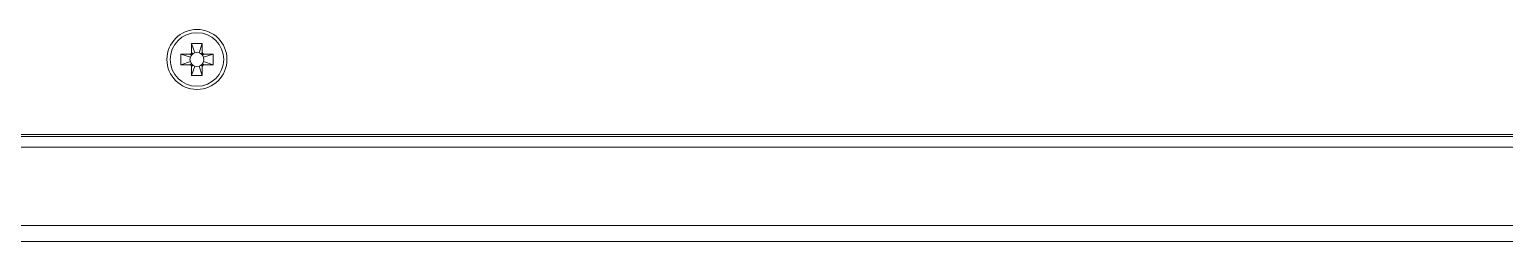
# Model space of a CAD drawing. Header units: millimetres. Extents: x 7 to 1038, y 7 to 730.
# Drawn here: x 144.3 to 213.1, y 104.2 to 114.1 of the extents above; entities that cross this region are included whole.
import ezdxf

# ---------------------------------------------------------------- set-up
doc = ezdxf.new("R2010")
doc.units = ezdxf.units.MM

msp = doc.modelspace()

# ---------------------------------------------------------------- linework, layer by layer
at = {"color": 7, "linetype": 'Continuous', "lineweight": 15}
for p, q in [((151.799, 112.925), (151.3738, 112.925)), ((151.3738, 112.925), (151.3738, 112.425)), ((151.8155, 112.7778), (151.3738, 112.925)), ((152.3738, 113.425), (151.8738, 113.425)), ((151.8738, 113.425), (151.8738, 112.9998)), ((152.021, 112.9833), (151.8738, 113.425)), ((152.2266, 112.9833), (152.3738, 113.425)), ((152.3738, 112.9998), (152.3738, 113.425)), ((152.8738, 112.925), (152.4321, 112.7778)), ((152.8738, 112.925), (152.4486, 112.925)), ((152.8738, 112.425), (152.8738, 112.925)), ((151.8155, 112.5722), (151.3738, 112.425)), ((151.3738, 112.425), (151.799, 112.425)), ((152.021, 112.3667), (151.8738, 111.925)), ((151.8738, 112.3502), (151.8738, 111.925)), ((152.2266, 112.3667), (152.3738, 111.925)), ((152.3738, 111.925), (152.3738, 112.3502)), ((152.4321, 112.5722), (152.8738, 112.425)), ((152.4486, 112.425), (152.8738, 112.425)), ((151.8738, 111.925), (152.3738, 111.925)), ((261.5238, 109.175), (42.7238, 109.175)), ((261.4238, 109.075), (42.8238, 109.075)), ((261.4238, 108.575), (42.8238, 108.575)), ((262.1238, 104.925), (42.1238, 104.925)), ((262.1238, 104.175), (42.1238, 104.175))]:
    msp.add_line(p, q, dxfattribs=at)
at = {"color": 7, "linetype": 'Continuous', "lineweight": 15, "flags": 128}
for points in [[(151.894, 112.9048), (151.8473, 112.8459), (151.8155, 112.7778)], [(152.021, 112.9833), (151.9529, 112.9515), (151.894, 112.9048)], [(152.2266, 112.9833), (152.1238, 113.0004), (152.021, 112.9833)], [(152.3536, 112.9048), (152.2947, 112.9515), (152.2266, 112.9833)], [(152.4321, 112.7778), (152.4003, 112.8459), (152.3536, 112.9048)], [(151.8155, 112.7778), (151.7984, 112.675), (151.8155, 112.5722)], [(151.8155, 112.5722), (151.8473, 112.5041), (151.894, 112.4452)], [(151.894, 112.4452), (151.9529, 112.3985), (152.021, 112.3667)], [(152.021, 112.3667), (152.1238, 112.3496), (152.2266, 112.3667)], [(152.2266, 112.3667), (152.2947, 112.3985), (152.3536, 112.4452)], [(152.3536, 112.4452), (152.4003, 112.5041), (152.4321, 112.5722)], [(152.4321, 112.5722), (152.4492, 112.675), (152.4321, 112.7778)]]:
    msp.add_lwpolyline(points, dxfattribs=at)
at = {"color": 7, "linetype": 'Continuous', "lineweight": 15}
for radius in [1.4, 1.25]:
    msp.add_circle((152.1238, 112.675), radius, dxfattribs=at)
for points, knots in [([(151.799, 112.925), (151.8074, 112.9258), (151.8243, 112.9275), (151.8467, 112.9404), (151.8636, 112.9594), (151.8725, 112.9804), (151.8734, 112.9943), (151.8738, 112.9998)], [0, 0, 0, 0, 0.2149719, 0.4299747, 0.6443425, 0.8584419, 1, 1, 1, 1]), ([(151.894, 112.9048), (151.8938, 112.9047), (151.8834, 112.8978), (151.8586, 112.8968), (151.8255, 112.9081), (151.8091, 112.9179), (151.7999, 112.9245), (151.799, 112.925), (151.799, 112.925)], [0, 0, 0, 0, 0.0036517, 0.2632669, 0.5080271, 0.9492414, 0.9999412, 1, 1, 1, 1]), ([(151.8738, 112.9998), (151.8738, 112.9998), (151.8744, 112.9987), (151.8805, 112.9904), (151.8907, 112.9733), (151.9005, 112.9445), (151.9011, 112.9251), (151.8985, 112.9134), (151.8959, 112.9077), (151.8941, 112.905), (151.894, 112.9048)], [0, 0, 0, 0, 0.0000589, 0.0507423, 0.491814, 0.736495, 0.8659519, 0.9310469, 0.9963496, 1, 1, 1, 1]), ([(152.3536, 112.9048), (152.3535, 112.905), (152.3466, 112.9154), (152.3456, 112.9402), (152.3569, 112.9732), (152.367, 112.9904), (152.3732, 112.9987), (152.3738, 112.9998), (152.3738, 112.9998)], [0, 0, 0, 0, 0.0036516, 0.263267, 0.508027, 0.9492413, 0.999941, 1, 1, 1, 1]), ([(152.4486, 112.925), (152.4486, 112.925), (152.4477, 112.9245), (152.4385, 112.9179), (152.4222, 112.9082), (152.3933, 112.8983), (152.3739, 112.8977), (152.3622, 112.9003), (152.3565, 112.9029), (152.3537, 112.9047), (152.3536, 112.9048)], [0, 0, 0, 0, 0.0000588, 0.0507422, 0.4918139, 0.7364951, 0.865952, 0.9310468, 0.9963495, 1, 1, 1, 1]), ([(152.3738, 112.9998), (152.3746, 112.9914), (152.3763, 112.9745), (152.3892, 112.9521), (152.4082, 112.9352), (152.4292, 112.9263), (152.4431, 112.9254), (152.4486, 112.925)], [0, 0, 0, 0, 0.2149764, 0.4299708, 0.6443414, 0.858442, 1, 1, 1, 1]), ([(151.799, 112.425), (151.799, 112.425), (151.7999, 112.4257), (151.8091, 112.4316), (151.8254, 112.442), (151.8543, 112.4517), (151.8737, 112.4523), (151.8853, 112.4497), (151.8911, 112.4471), (151.8938, 112.4453), (151.894, 112.4452)], [0, 0, 0, 0, 0.0000588, 0.0507423, 0.491814, 0.7364951, 0.865952, 0.9310468, 0.9963495, 1, 1, 1, 1]), ([(151.8738, 112.3502), (151.873, 112.3586), (151.8713, 112.3755), (151.8584, 112.3979), (151.8394, 112.4148), (151.8184, 112.4237), (151.8045, 112.4246), (151.799, 112.425)], [0, 0, 0, 0, 0.2149731, 0.4299717, 0.6443403, 0.8584416, 1, 1, 1, 1]), ([(151.894, 112.4452), (151.8941, 112.445), (151.901, 112.4346), (151.902, 112.4098), (151.8907, 112.3767), (151.8805, 112.3602), (151.8744, 112.3511), (151.8738, 112.3502), (151.8738, 112.3502)], [0, 0, 0, 0, 0.0036518, 0.263267, 0.5080272, 0.9492414, 0.9999411, 1, 1, 1, 1]), ([(152.3738, 112.3502), (152.3738, 112.3502), (152.3732, 112.3511), (152.3671, 112.3602), (152.3569, 112.3766), (152.3471, 112.4055), (152.3465, 112.4249), (152.3491, 112.4366), (152.3517, 112.4423), (152.3535, 112.445), (152.3536, 112.4452)], [0, 0, 0, 0, 0.0000588, 0.0507422, 0.4918139, 0.736495, 0.8659517, 0.9310467, 0.9963494, 1, 1, 1, 1]), ([(152.3536, 112.4452), (152.3537, 112.4453), (152.3642, 112.4522), (152.3889, 112.4532), (152.4221, 112.442), (152.4385, 112.4316), (152.4477, 112.4257), (152.4486, 112.425), (152.4486, 112.425)], [0, 0, 0, 0, 0.0036517, 0.2632669, 0.5080271, 0.9492413, 0.9999411, 1, 1, 1, 1]), ([(152.4486, 112.425), (152.4402, 112.4242), (152.4233, 112.4225), (152.4009, 112.4096), (152.384, 112.3906), (152.3751, 112.3696), (152.3742, 112.3557), (152.3738, 112.3502)], [0, 0, 0, 0, 0.2149723, 0.4299736, 0.6443418, 0.8584416, 1, 1, 1, 1])]:
    msp.add_open_spline(points, degree=3, knots=knots, dxfattribs=at)

doc.saveas('drawing.dxf')
